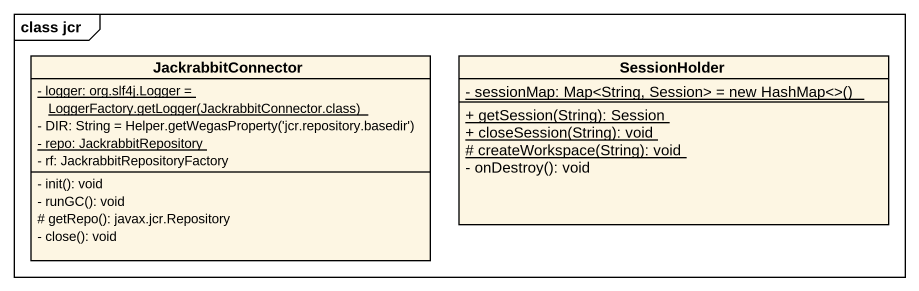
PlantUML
@startuml
mainframe class jcr
hide circle
hide empty members
skinparam classAttributeIconSize 0
class JackrabbitConnector {
  {static} {field} - logger: org.slf4j.Logger = LoggerFactory.getLogger(JackrabbitConnector.class)
  {field} - DIR: String = Helper.getWegasProperty('jcr.repository.basedir')
  {static} - repo: JackrabbitRepository
  - rf: JackrabbitRepositoryFactory
  - init(): void
  - runGC(): void
  # getRepo(): javax.jcr.Repository
  - close(): void
}
class SessionHolder {
  {static} {field} - sessionMap: Map<String, Session> = new HashMap<>()
  {static} + getSession(String): Session
  {static} + closeSession(String): void
  {static} # createWorkspace(String): void
  - onDestroy(): void
}
@enduml
